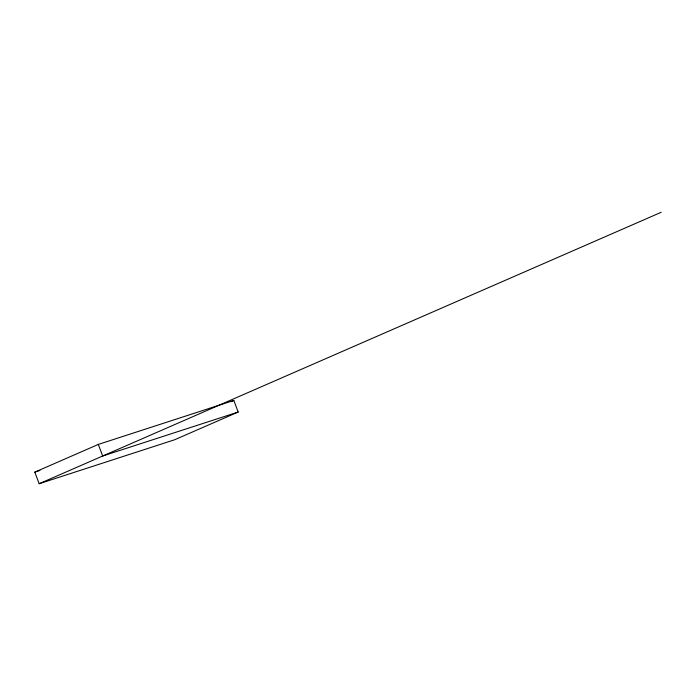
<?xml version="1.0" encoding="UTF-8"?>
<svg xmlns="http://www.w3.org/2000/svg" width="696" height="696" viewBox="0 0 696 696"><rect width="100%" height="100%" fill="white"/><g stroke="black" fill="none" stroke-linecap="round" stroke-linejoin="round"><path stroke-width="1.04" d="M34.8 472.132L98.301 444.422L233.812 400.435L238.189 412.032L174.696 439.741L39.176 483.72L34.8 472.132L39.933 470.461M39.176 483.72L661.2 212.28M230.837 401.74L233.812 400.435M238.189 412.032L102.677 456.01L98.301 444.422"/></g></svg>
